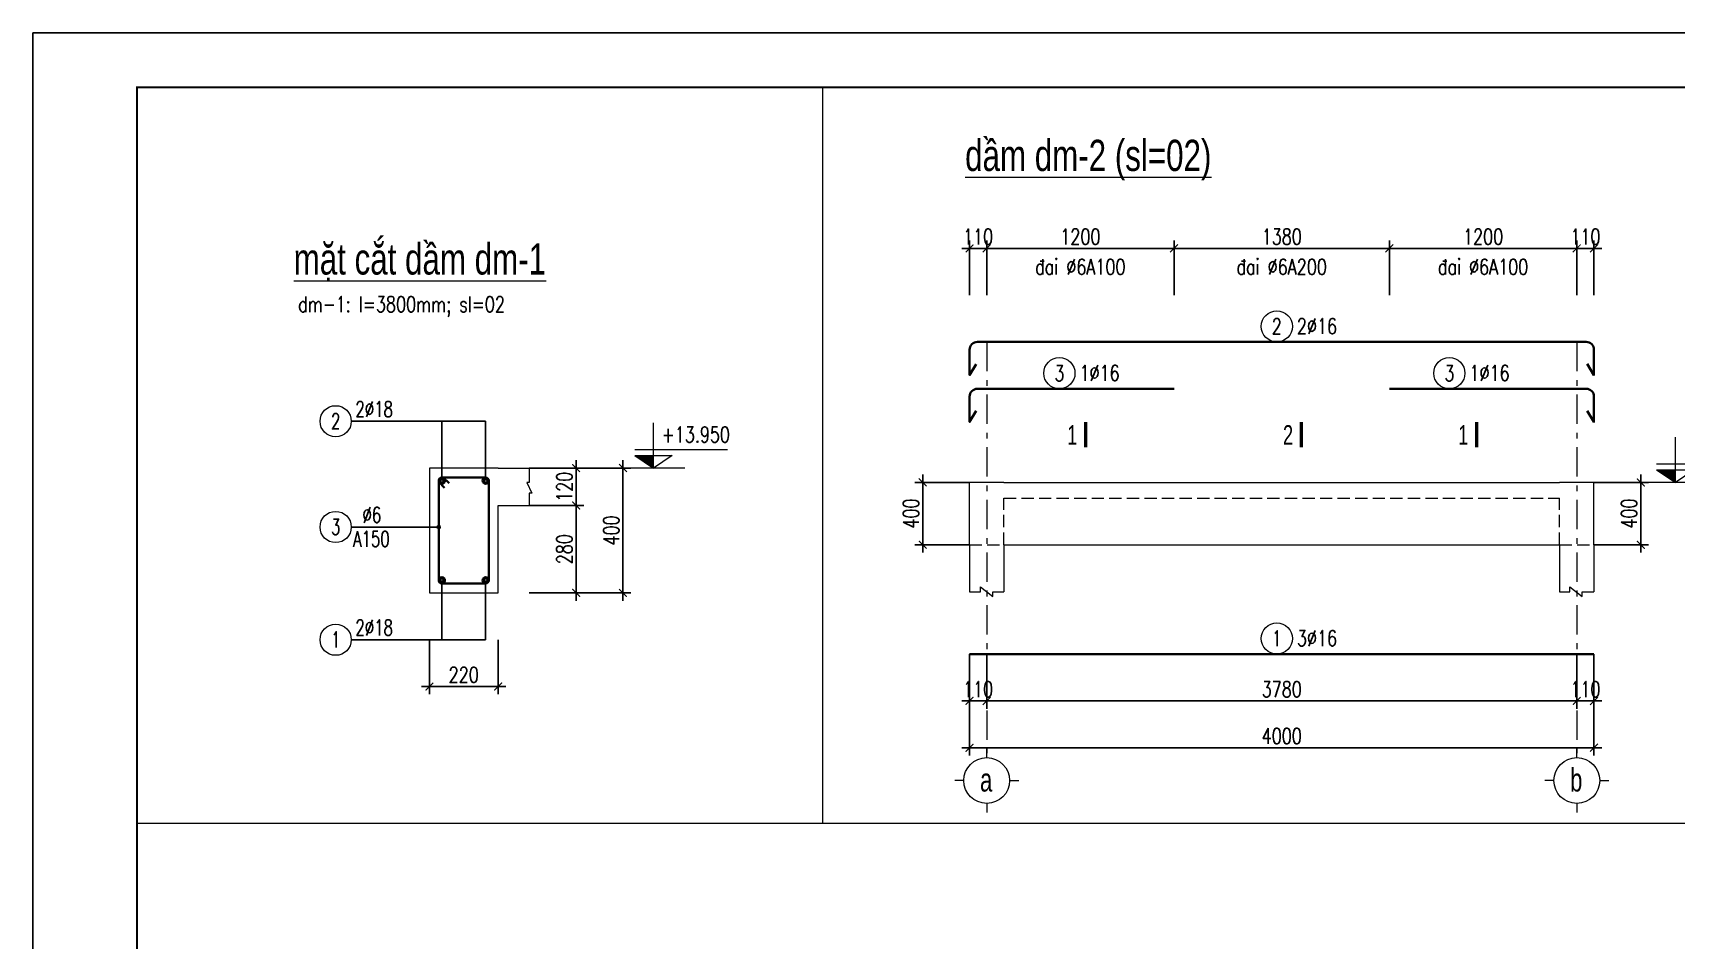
# Model space of a CAD drawing. Extents: x -2098986 to 943, y -1296280 to 73591.
# Drawn here: x -1692232 to -1671179, y -1196389 to -1184760 of the extents above; entities that cross this region are included whole.
import ezdxf
from ezdxf.enums import TextEntityAlignment as Align

# ---------------------------------------------------------------- set-up
doc = ezdxf.new("R2010")
doc.units = 0
doc.header["$LTSCALE"] = 150
doc.header["$PDMODE"] = 35
doc.linetypes.add('_An', pattern=[5, 3.5, -1.5])
doc.linetypes.add('_Tim', pattern=[9, 5, -1.5, 1, -1.5])
doc.layers.get('Defpoints').update_dxf_attribs({"lineweight": 18})
for name, color, linetype, lineweight in [('05.Text', 253, 'Continuous', 18), ('11.Khung bo', 32, 'Continuous', 50), ('12.Khung', 36, 'Continuous', 25), ('LS-DIM', 251, 'Continuous', 13), ('LS-TEXT', 60, 'Continuous', 20), ('LS-THAY', 7, 'Continuous', 20), ('LS-THEP', 3, 'Continuous', 35), ('LS-TRUC', 108, '_Tim', 9)]:
    doc.layers.add(name, color=color, linetype=linetype, lineweight=lineweight)
doc.layers.add('DIM', color=1, linetype='Continuous')
doc.layers.add('Tpl_Bound', color=1, linetype='Continuous', plot=False)
doc.styles.add('KCVN-LEADER', font='vnromadi.shx', dxfattribs={"width": 0.7, "height": 4})
doc.styles.add('LS.TEXT', font='vnromadi.shx', dxfattribs={"width": 0.7, "height": 4})
doc.styles.add('romans.shx', font='romans.shx', dxfattribs={"width": 0.75, "bigfont": 'vns.shx'})
doc.styles.add('vnsimpli', font='vnsimli.shx', dxfattribs={"width": 0.75})
doc.dimstyles.new('D10', dxfattribs={"dimtxt": 200, "dimasz": 0, "dimexe": 0, "dimexo": 0, "dimgap": 0, "dimtad": 1, "dimdec": 0, "dimlfac": 0.1, "dimzin": 0, "dimdsep": 46, "dimtxsty": 'vnsimpli', "dimblk1": 'ARCHTICK', "dimblk2": 'ARCHTICK', "dimsah": 1, "dimcen": 0, "dimsd1": 1, "dimsd2": 1, "dimclrd": 256, "dimclre": 256, "dimclrt": 60, "dimadec": 0, "dimazin": 0, "dimtfac": 0.02, "dimtdec": 0, "dimtix": 1, "dimtmove": 2, "dimatfit": 3, "dimldrblk": 'ARCHTICK', "dimfxl": 100, "dimtolj": 1, "dimtzin": 0, "dimarcsym": 0})
doc.dimstyles.new('D25', dxfattribs={"dimscale": 0, "dimtxt": 200, "dimasz": 100, "dimexe": 100, "dimexo": 0, "dimgap": 50, "dimtad": 1, "dimdec": 0, "dimlfac": 0.25, "dimdsep": 46, "dimtxsty": 'vnsimpli', "dimblk1": 'ARCHTICK', "dimblk2": 'ARCHTICK', "dimsah": 1, "dimcen": 0, "dimdle": 100, "dimclrd": 256, "dimclre": 256, "dimclrt": 60, "dimadec": 0, "dimazin": 0, "dimtfac": 0.004, "dimtdec": 0, "dimtix": 1, "dimtmove": 2, "dimatfit": 3, "dimldrblk": 'ARCHTICK', "dimfxl": 1, "dimtolj": 1, "dimarcsym": 0})
doc.dimstyles.new('D50', dxfattribs={"dimtxt": 200, "dimasz": 100, "dimexe": 100, "dimexo": 0, "dimgap": 50, "dimtad": 1, "dimdec": 0, "dimlfac": 0.5, "dimzin": 0, "dimdsep": 46, "dimtxsty": 'vnsimpli', "dimblk1": 'ARCHTICK', "dimblk2": 'ARCHTICK', "dimsah": 1, "dimcen": 0, "dimdle": 100, "dimclrd": 256, "dimclre": 256, "dimclrt": 60, "dimadec": 0, "dimazin": 0, "dimtfac": 0.02, "dimtdec": 0, "dimtix": 1, "dimtmove": 2, "dimatfit": 3, "dimldrblk": 'ARCHTICK', "dimfxl": 100, "dimtolj": 1, "dimtzin": 0, "dimarcsym": 0})
doc.dimstyles.new('LS.GHI CHU', dxfattribs={"dimtxt": 200, "dimasz": 120, "dimexe": 120, "dimexo": 120, "dimgap": 80, "dimtad": 1, "dimdec": 0, "dimzin": 0, "dimdsep": 46, "dimtxsty": 'romans.shx', "dimblk": 'ARCHTICK', "dimcen": 0.09, "dimdle": 120, "dimclrd": 256, "dimclre": 8, "dimclrt": 7, "dimadec": 0, "dimazin": 0, "dimtfac": 1, "dimtdec": 0, "dimtofl": 0, "dimtmove": 0, "dimatfit": 3, "dimldrblk": 'ARCHTICK', "dimfxl": 1, "dimtolj": 1, "dimtzin": 0, "dimarcsym": 0})

# ---------------------------------------------------------------- blocks, each defined once
blk = doc.blocks.new('100')
at = {"layer": '11.Khung bo', "const_width": 26.7}
blk.add_lwpolyline([(1860913, -945240), (1860913, -916940), (1896063, -916940), (1896063, -945240)], close=True, dxfattribs=at)
blk.add_lwpolyline([(1860913, -945240), (1860913, -916940), (1896063, -916940), (1896063, -945240)], close=True, dxfattribs=at)
blk.add_lwpolyline([(1860913, -945240), (1860913, -916940), (1896063, -916940), (1896063, -945240)], close=True, dxfattribs=at)
at = {"layer": '12.Khung'}
blk.add_lwpolyline([(1901579, -945940), (1901579, -916240), (1859580, -916240), (1859580, -945940)], close=True, dxfattribs=at)
blk.add_lwpolyline([(1901579, -945940), (1901579, -916240), (1859580, -916240), (1859580, -945940)], close=True, dxfattribs=at)
blk.add_lwpolyline([(1901579, -945940), (1901579, -916240), (1859580, -916240), (1859580, -945940)], close=True, dxfattribs=at)
blk = doc.blocks.new('moc1')
at = {"layer": 'LS-THEP'}
for p, q in [((-25, 0), (-25, -10)), ((10, 25), (0, 25)), ((58, -22), (10, 25)), ((-25, -10), (22, -58))]:
    blk.add_line(p, q, dxfattribs=at)
blk.add_arc((0, 0), 25, 90, 180, dxfattribs=at)
blk = doc.blocks.new('_ArchTick')
at = {"layer": 'DIM', "color": 0, "const_width": 0.15}
blk.add_lwpolyline([(-0.5, -0.5), (0.5, 0.5)], dxfattribs=at)
blk = doc.blocks.new('cotthep')
at = {"layer": 'LS-THAY'}
blk.add_circle((-250, 0), 250, dxfattribs=at)
at = {"layer": 'LS-TEXT', "style": 'vnsimpli', "width": 0.75}
for tag, p in [('24`25', (446, 69)), ('10', (-250, -123)), ('A200', (440, -316))]:
    blk.add_attdef(tag, text='', height=250, dxfattribs=at).set_placement(p, align=Align.CENTER)
blk = doc.blocks.new('*D1669')
at = {"layer": 'Defpoints', "color": 0, "transparency": 16777216}
for p in [(-1685873, -1190818), (-1685873, -1191938), (-1685272, -1191938)]:
    blk.add_point(p, dxfattribs=at)
at = {"layer": 'LS-DIM', "lineweight": -2, "transparency": 16777216}
for p, q in [((-1685873, -1190818), (-1685172, -1190818)), ((-1685272, -1190718), (-1685272, -1192038)), ((-1685873, -1191938), (-1685172, -1191938))]:
    blk.add_line(p, q, dxfattribs=at)
at = {"layer": 'LS-DIM', "lineweight": -2, "transparency": 16777216, "xscale": 100, "yscale": 100, "zscale": 100}
for p, rotation in [((-1685272, -1190818), 90), ((-1685272, -1191938), 270)]:
    blk.add_blockref('_ArchTick', p, dxfattribs=dict(at, rotation=rotation))
at = {"layer": 'LS-DIM', "color": 60, "transparency": 16777216, "insert": (-1685422, -1191378), "char_height": 200, "attachment_point": 5, "rotation": 90, "style": 'vnsimpli'}
blk.add_mtext('\\A1;280', dxfattribs=at)
blk = doc.blocks.new('*D1670')
at = {"layer": 'Defpoints', "color": 0, "transparency": 16777216}
for p in [(-1687152, -1192538), (-1686272, -1192538), (-1687152, -1193138)]:
    blk.add_point(p, dxfattribs=at)
at = {"layer": 'LS-DIM', "lineweight": -2, "transparency": 16777216}
for p, q in [((-1687152, -1192538), (-1687152, -1193238)), ((-1686272, -1192538), (-1686272, -1193238)), ((-1686172, -1193138), (-1687252, -1193138))]:
    blk.add_line(p, q, dxfattribs=at)
at = {"layer": 'LS-DIM', "lineweight": -2, "transparency": 16777216, "xscale": 100, "yscale": 100, "zscale": 100, "rotation": 180}
blk.add_blockref('_ArchTick', (-1687152, -1193138), dxfattribs=at)
at = {"layer": 'LS-DIM', "lineweight": -2, "transparency": 16777216, "xscale": 100, "yscale": 100, "zscale": 100}
blk.add_blockref('_ArchTick', (-1686272, -1193138), dxfattribs=at)
at = {"layer": 'LS-DIM', "color": 60, "transparency": 16777216, "insert": (-1686712, -1192988), "char_height": 200, "attachment_point": 5, "style": 'vnsimpli'}
blk.add_mtext('\\A1;220', dxfattribs=at)
blk = doc.blocks.new('*D1671')
at = {"layer": 'Defpoints', "color": 0, "transparency": 16777216}
for p in [(-1685873, -1190338), (-1685272, -1190338), (-1685873, -1190818)]:
    blk.add_point(p, dxfattribs=at)
at = {"layer": 'LS-DIM', "lineweight": -2, "transparency": 16777216}
for p, q in [((-1685272, -1190918), (-1685272, -1190238)), ((-1685873, -1190338), (-1685172, -1190338)), ((-1685873, -1190818), (-1685172, -1190818))]:
    blk.add_line(p, q, dxfattribs=at)
at = {"layer": 'LS-DIM', "lineweight": -2, "transparency": 16777216, "xscale": 100, "yscale": 100, "zscale": 100}
for p, rotation in [((-1685272, -1190338), 90), ((-1685272, -1190818), 270)]:
    blk.add_blockref('_ArchTick', p, dxfattribs=dict(at, rotation=rotation))
at = {"layer": 'LS-DIM', "color": 60, "transparency": 16777216, "insert": (-1685422, -1190578), "char_height": 200, "attachment_point": 5, "rotation": 90, "style": 'vnsimpli'}
blk.add_mtext('\\A1;120', dxfattribs=at)
blk = doc.blocks.new('*D1672')
at = {"layer": 'Defpoints', "color": 0, "transparency": 16777216}
for p in [(-1685873, -1190338), (-1685873, -1191938), (-1684672, -1191938)]:
    blk.add_point(p, dxfattribs=at)
at = {"layer": 'LS-DIM', "lineweight": -2, "transparency": 16777216}
for p, q in [((-1684672, -1190238), (-1684672, -1192038)), ((-1685873, -1190338), (-1684572, -1190338)), ((-1685873, -1191938), (-1684572, -1191938))]:
    blk.add_line(p, q, dxfattribs=at)
at = {"layer": 'LS-DIM', "lineweight": -2, "transparency": 16777216, "xscale": 100, "yscale": 100, "zscale": 100}
for p, rotation in [((-1684672, -1190338), 90), ((-1684672, -1191938), 270)]:
    blk.add_blockref('_ArchTick', p, dxfattribs=dict(at, rotation=rotation))
at = {"layer": 'LS-DIM', "color": 60, "transparency": 16777216, "insert": (-1684822, -1191138), "char_height": 200, "attachment_point": 5, "rotation": 90, "style": 'vnsimpli'}
blk.add_mtext('\\A1;400', dxfattribs=at)
blk = doc.blocks.new('COSCD')
at = {"layer": 'LS-DIM'}
blk.add_hatch(color=256, dxfattribs=at).paths.add_polyline_path([(3.6, 0), (3.6, 1.44), (1.44, 1.44)])
for p, q in [((3.6, 0), (3.6, 5.23)), ((1.44, 2.16), (12.12, 2.16)), ((7.2, 0), (0, 0)), ((1.44, 1.44), (5.76, 1.44)), ((1.44, 1.44), (3.6, 0)), ((5.76, 1.44), (3.6, 0))]:
    blk.add_line(p, q, dxfattribs=at)
blk = doc.blocks.new('A$C0F04115F')
at = {"layer": 'LS-THAY'}
for p, q in [((-380, 380), (-380, 530)), ((-760, 0), (-910, 0)), ((0, 0), (150, 0)), ((-380, -380), (-380, -530))]:
    blk.add_line(p, q, dxfattribs=at)
blk.add_circle((-380, 0), 380, dxfattribs=at)
blk = doc.blocks.new('*D1694')
at = {"layer": 'Defpoints', "color": 0, "transparency": 16777216}
for p in [(-1680232, -1192723), (-1680012, -1192723), (-1680232, -1193323)]:
    blk.add_point(p, dxfattribs=at)
at = {"layer": 'LS-DIM', "lineweight": -2, "transparency": 16777216}
for p, q in [((-1680232, -1192723), (-1680232, -1193423)), ((-1680012, -1192723), (-1680012, -1193423)), ((-1680232, -1193323), (-1680332, -1193323)), ((-1680012, -1193323), (-1680232, -1193323)), ((-1680012, -1193323), (-1679912, -1193323))]:
    blk.add_line(p, q, dxfattribs=at)
at = {"layer": 'LS-DIM', "lineweight": -2, "transparency": 16777216, "xscale": 100, "yscale": 100, "zscale": 100}
blk.add_blockref('_ArchTick', (-1680232, -1193323), dxfattribs=at)
at = {"layer": 'LS-DIM', "lineweight": -2, "transparency": 16777216, "xscale": 100, "yscale": 100, "zscale": 100, "rotation": 180}
blk.add_blockref('_ArchTick', (-1680012, -1193323), dxfattribs=at)
at = {"layer": 'LS-DIM', "color": 60, "transparency": 16777216, "insert": (-1680122, -1193173), "char_height": 200, "attachment_point": 5, "style": 'vnsimpli'}
blk.add_mtext('\\A1;110', dxfattribs=at)
blk = doc.blocks.new('*D1695')
at = {"layer": 'Defpoints', "color": 0, "transparency": 16777216}
for p in [(-1680232, -1187522), (-1680232, -1188122), (-1680012, -1188122)]:
    blk.add_point(p, dxfattribs=at)
at = {"layer": 'LS-DIM', "lineweight": -2, "transparency": 16777216}
for p, q in [((-1680232, -1187522), (-1680332, -1187522)), ((-1680232, -1188122), (-1680232, -1187422)), ((-1680012, -1187522), (-1680232, -1187522)), ((-1680012, -1188122), (-1680012, -1187422)), ((-1680012, -1187522), (-1679912, -1187522))]:
    blk.add_line(p, q, dxfattribs=at)
at = {"layer": 'LS-DIM', "lineweight": -2, "transparency": 16777216, "xscale": 100, "yscale": 100, "zscale": 100}
blk.add_blockref('_ArchTick', (-1680232, -1187522), dxfattribs=at)
at = {"layer": 'LS-DIM', "lineweight": -2, "transparency": 16777216, "xscale": 100, "yscale": 100, "zscale": 100, "rotation": 180}
blk.add_blockref('_ArchTick', (-1680012, -1187522), dxfattribs=at)
at = {"layer": 'LS-DIM', "color": 60, "transparency": 16777216, "insert": (-1680122, -1187372), "char_height": 200, "attachment_point": 5, "style": 'vnsimpli'}
blk.add_mtext('\\A1;110', dxfattribs=at)
blk = doc.blocks.new('*D1696')
at = {"layer": 'Defpoints', "color": 0, "transparency": 16777216}
for p in [(-1672232, -1187522), (-1672452, -1188122), (-1672232, -1188122)]:
    blk.add_point(p, dxfattribs=at)
at = {"layer": 'LS-DIM', "lineweight": -2, "transparency": 16777216}
for p, q in [((-1672452, -1187522), (-1672552, -1187522)), ((-1672452, -1188122), (-1672452, -1187422)), ((-1672452, -1187522), (-1672232, -1187522)), ((-1672232, -1188122), (-1672232, -1187422)), ((-1672232, -1187522), (-1672132, -1187522))]:
    blk.add_line(p, q, dxfattribs=at)
at = {"layer": 'LS-DIM', "lineweight": -2, "transparency": 16777216, "xscale": 100, "yscale": 100, "zscale": 100}
blk.add_blockref('_ArchTick', (-1672452, -1187522), dxfattribs=at)
at = {"layer": 'LS-DIM', "lineweight": -2, "transparency": 16777216, "xscale": 100, "yscale": 100, "zscale": 100, "rotation": 180}
blk.add_blockref('_ArchTick', (-1672232, -1187522), dxfattribs=at)
at = {"layer": 'LS-DIM', "color": 60, "transparency": 16777216, "insert": (-1672342, -1187372), "char_height": 200, "attachment_point": 5, "style": 'vnsimpli'}
blk.add_mtext('\\A1;110', dxfattribs=at)
blk = doc.blocks.new('*D1697')
at = {"layer": 'Defpoints', "color": 0, "transparency": 16777216}
for p in [(-1680232, -1192723), (-1672232, -1192723), (-1672232, -1193923)]:
    blk.add_point(p, dxfattribs=at)
at = {"layer": 'LS-DIM', "lineweight": -2, "transparency": 16777216}
for p, q in [((-1680232, -1192723), (-1680232, -1194023)), ((-1672232, -1192723), (-1672232, -1194023)), ((-1680332, -1193923), (-1672132, -1193923))]:
    blk.add_line(p, q, dxfattribs=at)
at = {"layer": 'LS-DIM', "lineweight": -2, "transparency": 16777216, "xscale": 100, "yscale": 100, "zscale": 100, "rotation": 180}
blk.add_blockref('_ArchTick', (-1680232, -1193923), dxfattribs=at)
at = {"layer": 'LS-DIM', "lineweight": -2, "transparency": 16777216, "xscale": 100, "yscale": 100, "zscale": 100}
blk.add_blockref('_ArchTick', (-1672232, -1193923), dxfattribs=at)
at = {"layer": 'LS-DIM', "color": 60, "transparency": 16777216, "insert": (-1676232, -1193773), "char_height": 200, "attachment_point": 5, "style": 'vnsimpli'}
blk.add_mtext('\\A1;4000', dxfattribs=at)
blk = doc.blocks.new('*D1698')
at = {"layer": 'Defpoints', "color": 0, "transparency": 16777216}
for p in [(-1672452, -1192723), (-1672232, -1192723), (-1672232, -1193323)]:
    blk.add_point(p, dxfattribs=at)
at = {"layer": 'LS-DIM', "lineweight": -2, "transparency": 16777216}
for p, q in [((-1672452, -1192723), (-1672452, -1193423)), ((-1672232, -1192723), (-1672232, -1193423)), ((-1672452, -1193323), (-1672552, -1193323)), ((-1672452, -1193323), (-1672232, -1193323)), ((-1672232, -1193323), (-1672132, -1193323))]:
    blk.add_line(p, q, dxfattribs=at)
at = {"layer": 'LS-DIM', "lineweight": -2, "transparency": 16777216, "xscale": 100, "yscale": 100, "zscale": 100}
blk.add_blockref('_ArchTick', (-1672452, -1193323), dxfattribs=at)
at = {"layer": 'LS-DIM', "lineweight": -2, "transparency": 16777216, "xscale": 100, "yscale": 100, "zscale": 100, "rotation": 180}
blk.add_blockref('_ArchTick', (-1672232, -1193323), dxfattribs=at)
at = {"layer": 'LS-DIM', "color": 60, "transparency": 16777216, "insert": (-1672342, -1193173), "char_height": 200, "attachment_point": 5, "style": 'vnsimpli'}
blk.add_mtext('\\A1;110', dxfattribs=at)
blk = doc.blocks.new('*D1673')
at = {"layer": 'Defpoints', "color": 0, "transparency": 16777216}
for p in [(-1680012, -1192723), (-1672452, -1192723), (-1680012, -1193323)]:
    blk.add_point(p, dxfattribs=at)
at = {"layer": 'LS-DIM', "lineweight": -2, "transparency": 16777216}
for p, q in [((-1680012, -1192723), (-1680012, -1193423)), ((-1672452, -1192723), (-1672452, -1193423)), ((-1672352, -1193323), (-1680112, -1193323))]:
    blk.add_line(p, q, dxfattribs=at)
at = {"layer": 'LS-DIM', "lineweight": -2, "transparency": 16777216, "xscale": 100, "yscale": 100, "zscale": 100, "rotation": 180}
blk.add_blockref('_ArchTick', (-1680012, -1193323), dxfattribs=at)
at = {"layer": 'LS-DIM', "lineweight": -2, "transparency": 16777216, "xscale": 100, "yscale": 100, "zscale": 100}
blk.add_blockref('_ArchTick', (-1672452, -1193323), dxfattribs=at)
at = {"layer": 'LS-DIM', "color": 60, "transparency": 16777216, "insert": (-1676232, -1193173), "char_height": 200, "attachment_point": 5, "style": 'vnsimpli'}
blk.add_mtext('\\A1;3780', dxfattribs=at)
blk = doc.blocks.new('*D1674')
at = {"layer": 'Defpoints', "color": 0, "transparency": 16777216}
for p in [(-1672452, -1187522), (-1674852, -1188122), (-1672452, -1188122)]:
    blk.add_point(p, dxfattribs=at)
at = {"layer": 'LS-DIM', "lineweight": -2, "transparency": 16777216}
for p, q in [((-1674952, -1187522), (-1672352, -1187522)), ((-1674852, -1188122), (-1674852, -1187422)), ((-1672452, -1188122), (-1672452, -1187422))]:
    blk.add_line(p, q, dxfattribs=at)
at = {"layer": 'LS-DIM', "lineweight": -2, "transparency": 16777216, "xscale": 100, "yscale": 100, "zscale": 100, "rotation": 180}
blk.add_blockref('_ArchTick', (-1674852, -1187522), dxfattribs=at)
at = {"layer": 'LS-DIM', "lineweight": -2, "transparency": 16777216, "xscale": 100, "yscale": 100, "zscale": 100}
blk.add_blockref('_ArchTick', (-1672452, -1187522), dxfattribs=at)
at = {"layer": 'LS-DIM', "color": 60, "transparency": 16777216, "insert": (-1673652, -1187372), "char_height": 200, "attachment_point": 5, "style": 'vnsimpli'}
blk.add_mtext('\\A1;1200', dxfattribs=at)
blk = doc.blocks.new('*D1675')
at = {"layer": 'Defpoints', "color": 0, "transparency": 16777216}
for p in [(-1674852, -1187522), (-1677612, -1188122), (-1674852, -1188122)]:
    blk.add_point(p, dxfattribs=at)
at = {"layer": 'LS-DIM', "lineweight": -2, "transparency": 16777216}
for p, q in [((-1677712, -1187522), (-1674752, -1187522)), ((-1677612, -1188122), (-1677612, -1187422)), ((-1674852, -1188122), (-1674852, -1187422))]:
    blk.add_line(p, q, dxfattribs=at)
at = {"layer": 'LS-DIM', "lineweight": -2, "transparency": 16777216, "xscale": 100, "yscale": 100, "zscale": 100, "rotation": 180}
blk.add_blockref('_ArchTick', (-1677612, -1187522), dxfattribs=at)
at = {"layer": 'LS-DIM', "lineweight": -2, "transparency": 16777216, "xscale": 100, "yscale": 100, "zscale": 100}
blk.add_blockref('_ArchTick', (-1674852, -1187522), dxfattribs=at)
at = {"layer": 'LS-DIM', "color": 60, "transparency": 16777216, "insert": (-1676232, -1187372), "char_height": 200, "attachment_point": 5, "style": 'vnsimpli'}
blk.add_mtext('\\A1;1380', dxfattribs=at)
blk = doc.blocks.new('*D1680')
at = {"layer": 'Defpoints', "color": 0, "transparency": 16777216}
for p in [(-1680832, -1190522), (-1680232, -1190522), (-1680232, -1191322)]:
    blk.add_point(p, dxfattribs=at)
at = {"layer": 'LS-DIM', "lineweight": -2, "transparency": 16777216}
for p, q in [((-1680832, -1191422), (-1680832, -1190422)), ((-1680232, -1190522), (-1680932, -1190522)), ((-1680232, -1191322), (-1680932, -1191322))]:
    blk.add_line(p, q, dxfattribs=at)
at = {"layer": 'LS-DIM', "lineweight": -2, "transparency": 16777216, "xscale": 100, "yscale": 100, "zscale": 100}
for p, rotation in [((-1680832, -1190522), 90), ((-1680832, -1191322), 270)]:
    blk.add_blockref('_ArchTick', p, dxfattribs=dict(at, rotation=rotation))
at = {"layer": 'LS-DIM', "color": 60, "transparency": 16777216, "insert": (-1680982, -1190922), "char_height": 200, "attachment_point": 5, "rotation": 90, "style": 'vnsimpli'}
blk.add_mtext('\\A1;400', dxfattribs=at)
blk = doc.blocks.new('*D1681')
at = {"layer": 'Defpoints', "color": 0, "transparency": 16777216}
for p in [(-1672232, -1190522), (-1671632, -1190522), (-1672232, -1191322)]:
    blk.add_point(p, dxfattribs=at)
at = {"layer": 'LS-DIM', "lineweight": -2, "transparency": 16777216}
for p, q in [((-1671632, -1191422), (-1671632, -1190422)), ((-1672232, -1190522), (-1671532, -1190522)), ((-1672232, -1191322), (-1671532, -1191322))]:
    blk.add_line(p, q, dxfattribs=at)
at = {"layer": 'LS-DIM', "lineweight": -2, "transparency": 16777216, "xscale": 100, "yscale": 100, "zscale": 100}
for p, rotation in [((-1671632, -1190522), 90), ((-1671632, -1191322), 270)]:
    blk.add_blockref('_ArchTick', p, dxfattribs=dict(at, rotation=rotation))
at = {"layer": 'LS-DIM', "color": 60, "transparency": 16777216, "insert": (-1671782, -1190922), "char_height": 200, "attachment_point": 5, "rotation": 90, "style": 'vnsimpli'}
blk.add_mtext('\\A1;400', dxfattribs=at)
blk = doc.blocks.new('*D1682')
at = {"layer": 'Defpoints', "color": 0, "transparency": 16777216}
for p in [(-1680012, -1187859), (-1680012, -1188122), (-1677612, -1188122)]:
    blk.add_point(p, dxfattribs=at)
at = {"layer": 'LS-DIM', "lineweight": -2, "transparency": 16777216}
for p, q in [((-1680012, -1188122), (-1680012, -1187859)), ((-1677612, -1188122), (-1677612, -1187859))]:
    blk.add_line(p, q, dxfattribs=at)
at = {"layer": 'LS-DIM', "color": 60, "transparency": 16777216, "insert": (-1678812, -1187759), "char_height": 200, "attachment_point": 5, "style": 'vnsimpli'}
blk.add_mtext('\\A1;®ai %%C6A100', dxfattribs=at)
blk = doc.blocks.new('*D1683')
at = {"layer": 'Defpoints', "color": 0, "transparency": 16777216}
for p in [(-1677612, -1187522), (-1680012, -1188122), (-1677612, -1188122)]:
    blk.add_point(p, dxfattribs=at)
at = {"layer": 'LS-DIM', "lineweight": -2, "transparency": 16777216}
for p, q in [((-1680112, -1187522), (-1677512, -1187522)), ((-1680012, -1188122), (-1680012, -1187422)), ((-1677612, -1188122), (-1677612, -1187422))]:
    blk.add_line(p, q, dxfattribs=at)
at = {"layer": 'LS-DIM', "lineweight": -2, "transparency": 16777216, "xscale": 100, "yscale": 100, "zscale": 100, "rotation": 180}
blk.add_blockref('_ArchTick', (-1680012, -1187522), dxfattribs=at)
at = {"layer": 'LS-DIM', "lineweight": -2, "transparency": 16777216, "xscale": 100, "yscale": 100, "zscale": 100}
blk.add_blockref('_ArchTick', (-1677612, -1187522), dxfattribs=at)
at = {"layer": 'LS-DIM', "color": 60, "transparency": 16777216, "insert": (-1678812, -1187372), "char_height": 200, "attachment_point": 5, "style": 'vnsimpli'}
blk.add_mtext('\\A1;1200', dxfattribs=at)
blk = doc.blocks.new('*D1684')
at = {"layer": 'Defpoints', "color": 0, "transparency": 16777216}
for p in [(-1677612, -1187859), (-1677612, -1188122), (-1674852, -1188122)]:
    blk.add_point(p, dxfattribs=at)
at = {"layer": 'LS-DIM', "lineweight": -2, "transparency": 16777216}
for p, q in [((-1677612, -1188122), (-1677612, -1187859)), ((-1674852, -1188122), (-1674852, -1187859))]:
    blk.add_line(p, q, dxfattribs=at)
at = {"layer": 'LS-DIM', "color": 60, "transparency": 16777216, "insert": (-1676232, -1187759), "char_height": 200, "attachment_point": 5, "style": 'vnsimpli'}
blk.add_mtext('\\A1;®ai %%C6A200', dxfattribs=at)
blk = doc.blocks.new('*D1685')
at = {"layer": 'Defpoints', "color": 0, "transparency": 16777216}
for p in [(-1674852, -1187859), (-1674852, -1188122), (-1672452, -1188122)]:
    blk.add_point(p, dxfattribs=at)
at = {"layer": 'LS-DIM', "lineweight": -2, "transparency": 16777216}
for p, q in [((-1674852, -1188122), (-1674852, -1187859)), ((-1672452, -1188122), (-1672452, -1187859))]:
    blk.add_line(p, q, dxfattribs=at)
at = {"layer": 'LS-DIM', "color": 60, "transparency": 16777216, "insert": (-1673652, -1187759), "char_height": 200, "attachment_point": 5, "style": 'vnsimpli'}
blk.add_mtext('\\A1;®ai %%C6A100', dxfattribs=at)

msp = doc.modelspace()

# ---------------------------------------------------------------- linework, layer by layer
at = {"layer": 'LS-DIM', "linetype": '_An', "ltscale": 0.3}
for p, q in [((-1679791.7, -1191322.1), (-1679791.7, -1190722.1)), ((-1679791.7, -1190722.1), (-1672671.7, -1190722.1)), ((-1672671.7, -1191322.1), (-1672671.7, -1190722.1))]:
    msp.add_line(p, q, dxfattribs=at)
at = {"layer": 'LS-DIM', "ltscale": 120}
msp.add_lwpolyline([(-1685872.9, -1190338.3), (-1685872.9, -1190521.7), (-1685904.3, -1190521.7), (-1685838.3, -1190661.2), (-1685872.9, -1190661.2), (-1685872.9, -1190818.3)], dxfattribs=at)
at = {"layer": 'LS-DIM', "linetype": '_An', "ltscale": 0.3}
for points in [[(-1680231.7, -1191322.1), (-1680231.7, -1191322.1), (-1679791.7, -1191322.1)], [(-1672671.7, -1191322.1), (-1672231.7, -1191322.1)]]:
    msp.add_lwpolyline(points, dxfattribs=at)
msp.add_lwpolyline([(-1672671.7, -1191322.1), (-1672671.7, -1191322.1)], close=True, dxfattribs=at)
at = {"layer": 'LS-DIM'}
for points in [[(-1680231.7, -1191922.5), (-1680089.6, -1191922.5), (-1680089.6, -1191859.5), (-1679932, -1191985.7), (-1679932, -1191922.5), (-1679791.7, -1191922.5)], [(-1672671.7, -1191922.5), (-1672539.5, -1191922.5), (-1672539.5, -1191859.5), (-1672381.8, -1191985.7), (-1672381.8, -1191922.5), (-1672231.7, -1191922.5)]]:
    msp.add_lwpolyline(points, dxfattribs=at)
at = {"layer": 'LS-TEXT', "const_width": 42.9}
for points in [[(-1678742.9, -1189749), (-1678742.9, -1190071.5)], [(-1675979.3, -1189749), (-1675979.3, -1190071.5)], [(-1673734.8, -1189749), (-1673734.8, -1190071.5)]]:
    msp.add_lwpolyline(points, dxfattribs=at)
at = {"layer": 'LS-THAY'}
for p, q in [((-1682110.7, -1194892.9), (-1682110.7, -1185459.5)), ((-1686271.9, -1190338.3), (-1687151.9, -1190338.3)), ((-1687151.9, -1190338.3), (-1687151.9, -1191938.3)), ((-1686271.9, -1190338.3), (-1685872.9, -1190338.3)), ((-1680231.7, -1190522.1), (-1680231.7, -1190522.1)), ((-1679791.7, -1190522.1), (-1672671.7, -1190522.1)), ((-1672231.7, -1191322.1), (-1672231.7, -1190522.1)), ((-1686271.9, -1191938.3), (-1686271.9, -1190818.3)), ((-1686271.9, -1190818.3), (-1685872.9, -1190818.3)), ((-1680231.7, -1191322.1), (-1680231.7, -1191322.1)), ((-1680231.7, -1191322.1), (-1680231.7, -1191922.5)), ((-1679791.7, -1191322.1), (-1672671.7, -1191322.1)), ((-1679791.7, -1191322.1), (-1679791.7, -1191922.5)), ((-1672671.7, -1191322.1), (-1672671.7, -1191922.5)), ((-1672231.7, -1191322.1), (-1672231.7, -1191922.5)), ((-1687151.9, -1191938.3), (-1686271.9, -1191938.3)), ((-1655748.2, -1194892.9), (-1690898.2, -1194892.9))]:
    msp.add_line(p, q, dxfattribs=at)
for points in [[(-1679791.7, -1190522.1), (-1680231.7, -1190522.1)], [(-1680231.7, -1191322.1), (-1680231.7, -1190522.1)], [(-1672231.7, -1190522.1), (-1672671.7, -1190522.1)]]:
    msp.add_lwpolyline(points, dxfattribs=at)
for centre in [(-1676295.1, -1188522.1), (-1679080.8, -1189122.2), (-1674084.7, -1189122.2), (-1676295.1, -1192522.5)]:
    msp.add_circle(centre, 200, dxfattribs=at)
at = {"layer": 'LS-THEP'}
msp.add_line((-1672231.7, -1192722.5), (-1680231.7, -1192722.6), dxfattribs=at)
for points in [[(-1672317.3, -1189004.1), (-1672231.7, -1189146.9), (-1672231.7, -1188822, 0.4142136), (-1672331.7, -1188722), (-1680131.7, -1188722, 0.4142136), (-1680231.7, -1188822), (-1680231.7, -1189147.1), (-1680146.1, -1189004.3)], [(-1677611.8, -1189322.1), (-1680131.7, -1189322.1, 0.4142136), (-1680231.7, -1189422.1), (-1680231.7, -1189747.2), (-1680146.1, -1189604.4)], [(-1672317.3, -1189604.1), (-1672231.7, -1189746.9), (-1672231.7, -1189422.1, 0.4142136), (-1672331.7, -1189322.1), (-1674851.6, -1189322.1)]]:
    msp.add_lwpolyline(points, format="xyb", dxfattribs=at)
msp.add_lwpolyline([(-1686991.9, -1190458.3), (-1686431.9, -1190458.3, -0.4142136), (-1686391.9, -1190498.3), (-1686391.9, -1191778.3, -0.4142136), (-1686431.9, -1191818.3), (-1686991.9, -1191818.3, -0.4142136), (-1687031.9, -1191778.3), (-1687031.9, -1190498.3, -0.4142136)], format="xyb", close=True, dxfattribs=at)
for centre in [(-1686991.9, -1190498.3), (-1686431.9, -1190498.3), (-1686991.9, -1191778.3), (-1686431.9, -1191778.3)]:
    msp.add_circle(centre, 40, dxfattribs=at)
at = {"layer": 'LS-TRUC', "ltscale": 0.5}
for p, q in [((-1680011.7, -1188722), (-1680011.7, -1193991.6)), ((-1672451.7, -1188722), (-1672451.7, -1193991.6))]:
    msp.add_line(p, q, dxfattribs=at)
at = {"layer": 'Tpl_Bound', "color": 1}
msp.add_lwpolyline([(-1692231.5, -1214459.5), (-1692231.5, -1184759.5), (-1650231.5, -1184759.5), (-1650231.5, -1214459.5)], close=True, dxfattribs=at)

# ---------------------------------------------------------------- block references
at = {"layer": '05.Text', "xscale": 1.000009185772931, "yscale": 1.000009185772931, "zscale": 1.000009185772931}
msp.add_blockref('100', (-3551828.3, -268511), dxfattribs=at)
at = {"layer": 'LS-DIM'}
ref = msp.add_blockref('cotthep', (-1688151.9, -1189738.3), dxfattribs=dict(at, xscale=0.8000000000465661, yscale=0.8000000000465661, zscale=0.8000000000465661))
ref.add_attrib('10', '2', dxfattribs={"layer": 'LS-TEXT', "height": 200, "style": 'vnsimpli', "width": 0.7}).set_placement((-1688351.9, -1189836.9), align=Align.CENTER)
ref.add_attrib('24`25', '2`18', dxfattribs={"layer": 'LS-TEXT', "height": 200, "style": 'vnsimpli', "width": 0.7}).set_placement((-1687858.8, -1189682.9), align=Align.CENTER)
for name, p, xscale, yscale, zscale in [('COSCD', (-1684679.3, -1190338.3), 111.1111111112404, 111.1111111112404, 111.1111111112404), ('COSCD', (-1671589.2, -1190522.1), 111.1111111112404, 111.1111111112404, 111.1111111112404), ('moc1', (-1686991.9, -1190498.3), 1.599999999860301, 1.599999999860301, 1.599999999860301)]:
    msp.add_blockref(name, p, dxfattribs=dict(at, xscale=xscale, yscale=yscale, zscale=zscale))
ref = msp.add_blockref('cotthep', (-1688151.9, -1191093.6), dxfattribs=dict(at, xscale=0.8000000000465661, yscale=0.8000000000465661, zscale=0.8000000000465661))
ref.add_attrib('10', '3', dxfattribs={"layer": 'LS-TEXT', "height": 200, "style": 'vnsimpli', "width": 0.7}).set_placement((-1688351.9, -1191192.2), align=Align.CENTER)
ref.add_attrib('24`25', '%%c6', dxfattribs={"layer": 'LS-TEXT', "height": 200, "style": 'vnsimpli', "width": 0.7}).set_placement((-1687888.4, -1191038.2), align=Align.CENTER)
ref.add_attrib('A200', 'A150', dxfattribs={"layer": 'LS-TEXT', "height": 200, "style": 'vnsimpli', "width": 0.7}).set_placement((-1687894.5, -1191346.1), align=Align.CENTER)
ref = msp.add_blockref('cotthep', (-1688151.9, -1192538.3), dxfattribs=dict(at, xscale=0.8000000000465661, yscale=0.8000000000465661, zscale=0.8000000000465661))
ref.add_attrib('10', '1', dxfattribs={"layer": 'LS-TEXT', "height": 200, "style": 'vnsimpli', "width": 0.7}).set_placement((-1688351.9, -1192637), align=Align.CENTER)
ref.add_attrib('24`25', '2`18', dxfattribs={"layer": 'LS-TEXT', "height": 200, "style": 'vnsimpli', "width": 0.7}).set_placement((-1687858.8, -1192482.9), align=Align.CENTER)
at = {"layer": 'LS-THAY', "xscale": 0.7730448001530023, "yscale": 0.7730448001530023, "zscale": 0.7730448001530023}
for p in [(-1679717.8, -1194343.4), (-1672157.8, -1194343.4)]:
    msp.add_blockref('A$C0F04115F', p, dxfattribs=at)

# ---------------------------------------------------------------- texts
at = {"layer": 'LS-TEXT', "color": 60, "style": 'LS.TEXT', "width": 0.75}
for s, p in [('%%UdÇm dm-2 (sl=02)', (-1680287.9, -1186530)), ('%%UmÆt c¾t dÇm dm-1', (-1688890.2, -1187857.6))]:
    msp.add_text(s, height=400, dxfattribs=at).set_placement(p)
at = {"layer": 'LS-TEXT', "style": 'vnsimpli', "width": 0.75}
for s, p in [('dm-1: l=3800mm; sl=02', (-1688833, -1188337.9)), ('+13.950', (-1684175.1, -1190008.3))]:
    msp.add_text(s, height=200, dxfattribs=at).set_placement(p)
for s, p in [('2`16', (-1675780.3, -1188619.1)), ('1`16', (-1678566, -1189219.2)), ('1`16', (-1673569.9, -1189219.2)), ('3`16', (-1675780.3, -1192619.5))]:
    msp.add_text(s, height=200, dxfattribs=at).set_placement(p, align=Align.CENTER)
at = {"layer": 'LS-TEXT', "style": 'KCVN-LEADER', "width": 0.7}
for s, p in [('1', (-1678850, -1190038.1)), ('2', (-1676086.4, -1190038.1)), ('1', (-1673841.9, -1190038.1))]:
    msp.add_text(s, height=250, dxfattribs=at).set_placement(p, align=Align.RIGHT)
for s, p in [('a', (-1680019, -1194334.3)), ('b', (-1672459, -1194334.3))]:
    msp.add_text(s, height=300, dxfattribs=at).set_placement(p, align=Align.MIDDLE_CENTER)
at = {"layer": 'LS-TEXT', "style": 'vnsimpli', "width": 0.75}
for tag, p in [('2', (-1676295.1, -1188522.1)), ('3', (-1679080.8, -1189122.2)), ('3', (-1674084.7, -1189122.2)), ('1', (-1676295.1, -1192522.5))]:
    msp.add_attdef(tag, text='2', height=200, dxfattribs=at).set_placement(p, align=Align.MIDDLE)

# ---------------------------------------------------------------- dimensions: what is measured, and where the dimension line sits
at = {"layer": 'LS-DIM'}
for base, p1, p2, picture, middle in [((-1680231.7, -1187522.1), (-1680011.7, -1188122.1), (-1680231.7, -1188122.1), '*D1695', (-1680121.7, -1187372.1)), ((-1677611.8, -1187522.1), (-1680011.7, -1188122.1), (-1677611.8, -1188122.1), '*D1683', (-1678811.7, -1187372.1)), ((-1674851.6, -1187522.1), (-1677611.8, -1188122.1), (-1674851.6, -1188122.1), '*D1675', (-1676231.7, -1187372.1)), ((-1672451.7, -1187522.1), (-1674851.6, -1188122.1), (-1672451.7, -1188122.1), '*D1674', (-1673651.6, -1187372.1)), ((-1672231.7, -1187522.1), (-1672451.7, -1188122.1), (-1672231.7, -1188122.1), '*D1696', (-1672341.7, -1187372.1)), ((-1680231.7, -1193322.5), (-1680011.7, -1192722.5), (-1680231.7, -1192722.5), '*D1694', (-1680121.7, -1193172.5)), ((-1672231.7, -1193922.5), (-1680231.7, -1192722.5), (-1672231.7, -1192722.5), '*D1697', (-1676231.7, -1193772.5)), ((-1680011.7, -1193322.5), (-1672451.7, -1192722.5), (-1680011.7, -1192722.5), '*D1673', (-1676231.7, -1193172.5)), ((-1672231.7, -1193322.5), (-1672451.7, -1192722.5), (-1672231.7, -1192722.5), '*D1698', (-1672341.7, -1193172.5))]:
    dim = msp.add_linear_dim(base=base, p1=p1, p2=p2, dimstyle='D50', dxfattribs=at)
    dim.commit()
    dim.dimension.update_dxf_attribs({"geometry": picture, "text_midpoint": middle})
for base, p1, p2, text, picture, middle in [((-1680011.7, -1187859.1), (-1677611.8, -1188122.1), (-1680011.7, -1188122.1), '®ai %%C6A100', '*D1682', (-1678811.7, -1187759.1)), ((-1677611.8, -1187859.1), (-1674851.6, -1188122.1), (-1677611.8, -1188122.1), '®ai %%C6A200', '*D1684', (-1676231.7, -1187759.1)), ((-1674851.6, -1187859.1), (-1672451.7, -1188122.1), (-1674851.6, -1188122.1), '®ai %%C6A100', '*D1685', (-1673651.6, -1187759.1))]:
    dim = msp.add_linear_dim(base=base, p1=p1, p2=p2, text=text, dimstyle='D10', dxfattribs=at)
    dim.commit()
    dim.dimension.update_dxf_attribs({"geometry": picture, "text_midpoint": middle})
for base, p1, p2, override, picture, middle in [((-1685271.9, -1190338.3), (-1685872.9, -1190818.3), (-1685872.9, -1190338.3), {"dimscale": 1}, '*D1671', (-1685421.9, -1190578.3)), ((-1684671.9, -1191938.3), (-1685872.9, -1190338.3), (-1685872.9, -1191938.3), {"dimscale": 1}, '*D1672', (-1684821.9, -1191138.3)), ((-1685271.9, -1191938.3), (-1685872.9, -1190818.3), (-1685872.9, -1191938.3), {"dimscale": 1, "dimtxsty": 'vnsimpli', "dimtmove": 1}, '*D1669', (-1685421.9, -1191378.3))]:
    dim = msp.add_linear_dim(base=base, p1=p1, p2=p2, angle=90, dimstyle='D25', override=override, dxfattribs=at)
    dim.commit()
    dim.dimension.update_dxf_attribs({"geometry": picture, "text_midpoint": middle})
for base, p1, p2, picture, middle in [((-1680831.7, -1190522.1), (-1680231.7, -1191322.1), (-1680231.7, -1190522.1), '*D1680', (-1680981.7, -1190922.1)), ((-1671631.7, -1190522.1), (-1672231.7, -1191322.1), (-1672231.7, -1190522.1), '*D1681', (-1671781.7, -1190922.1))]:
    dim = msp.add_linear_dim(base=base, p1=p1, p2=p2, angle=90, dimstyle='D50', dxfattribs=at)
    dim.commit()
    dim.dimension.update_dxf_attribs({"geometry": picture, "text_midpoint": middle})
dim = msp.add_linear_dim(base=(-1687151.9, -1193138.3), p1=(-1686271.9, -1192538.3), p2=(-1687151.9, -1192538.3), dimstyle='D25', override={"dimscale": 1, "dimtxsty": 'vnsimpli', "dimtmove": 1}, dxfattribs=at)
dim.commit()
dim.dimension.update_dxf_attribs({"geometry": '*D1670', "text_midpoint": (-1686711.9, -1192988.3)})

# ---------------------------------------------------------------- leaders
for points in [[(-1686991.9, -1190498.3), (-1686991.9, -1189738.3), (-1688151.9, -1189738.3)], [(-1686431.9, -1190498.3), (-1686431.9, -1189738.3), (-1687607.9, -1189738.3)], [(-1687031.9, -1191093.6), (-1688151.9, -1191093.6)], [(-1686991.9, -1191778.3), (-1686991.9, -1192538.3), (-1688151.9, -1192538.3)], [(-1686431.9, -1191778.3), (-1686431.9, -1192538.3), (-1687607.9, -1192538.3)]]:
    msp.add_leader(points, dimstyle='LS.GHI CHU', override={"dimscale": 50, "dimasz": 0.8, "dimtad": 0, "dimtxsty": 'vnsimpli', "dimldrblk": 'Origin'}, dxfattribs=at)

doc.saveas('drawing.dxf')
